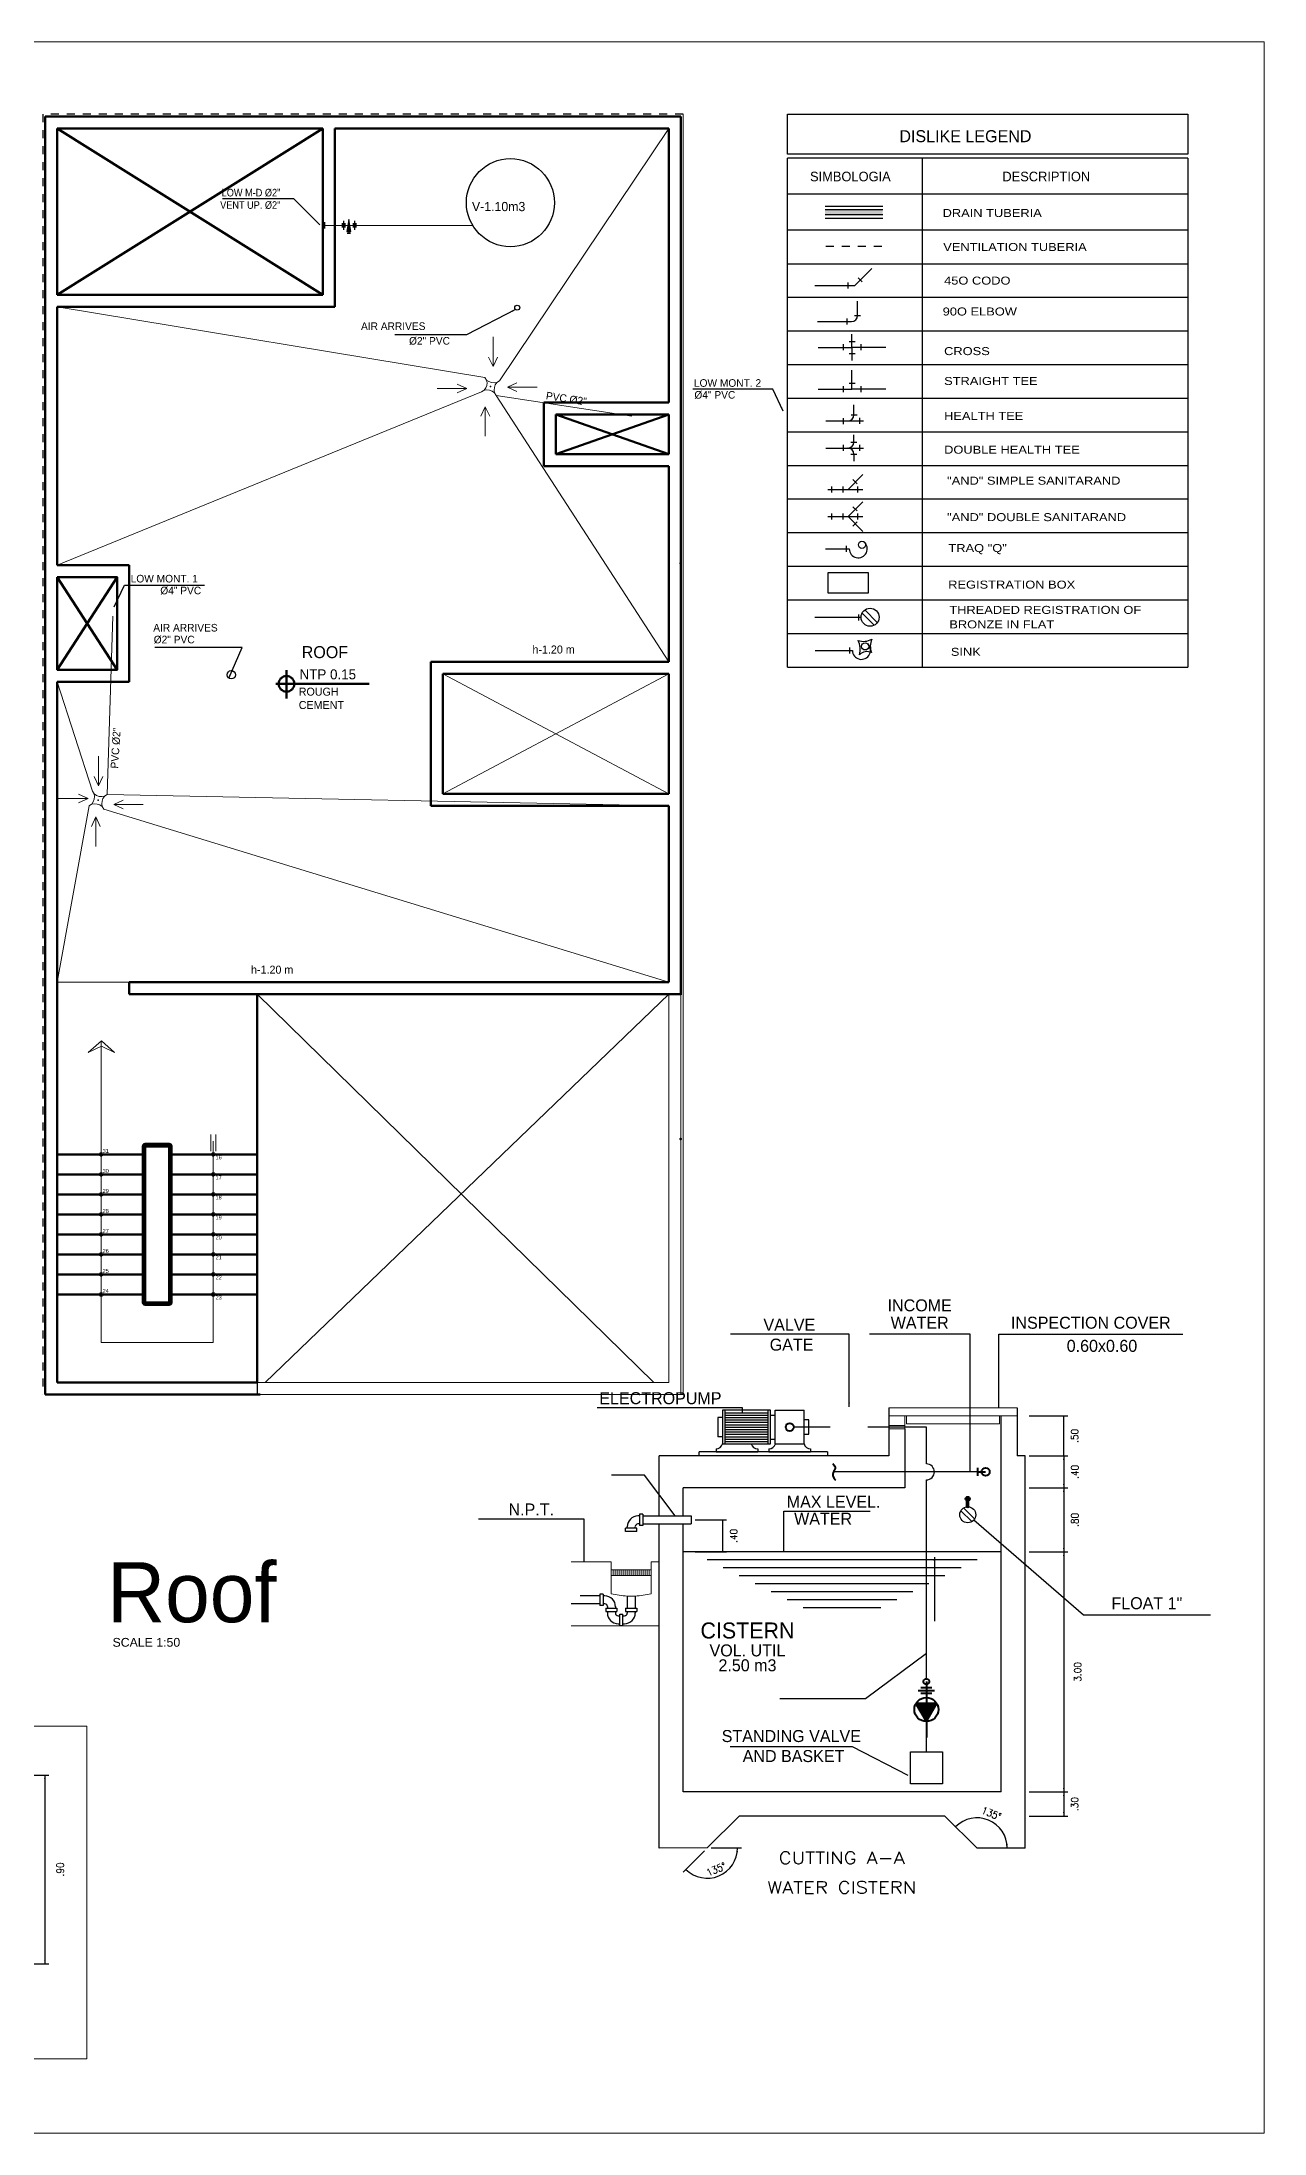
# Model space of a CAD drawing. Header units: millimetres. Extents: x -1414 to 2664, y 674 to 1517.
# Drawn here: x 1403.67 to 1418.94, y 673.98 to 700.12 of the extents above; entities that cross this region are included whole.
import ezdxf
from ezdxf.enums import TextEntityAlignment as Align

# ---------------------------------------------------------------- set-up
doc = ezdxf.new("R2010")
doc.units = ezdxf.units.MM
doc.header["$LTSCALE"] = 0.01
doc.linetypes.add('DASHDOTX2', pattern=[50.8, 25.4, -12.7, 0, -12.7])
doc.linetypes.add('DASHED2', pattern=[9.525, 6.35, -3.175])
doc.layers.get('0').update_dxf_attribs({"linetype": 'CONTINUOUS'})
for name, color, linetype, lineweight in [('.01', 1, 'CONTINUOUS', 9), ('.1', 2, 'CONTINUOUS', 13), ('Acces.Desag.', 4, 'CONTINUOUS', 9), ('Cotas', 1, 'CONTINUOUS', 9), ('detalle - 1', 254, 'CONTINUOUS', 20), ('IS DESAGUE 2', 3, 'CONTINUOUS', 13), ('Layer1', 8, 'CONTINUOUS', 13), ('MEMBRETE', 42, 'CONTINUOUS', 20), ('MOBILIARIO', 250, 'CONTINUOUS', 9), ('MURO', 5, 'CONTINUOUS', 50), ('pared baja', 8, 'CONTINUOUS', 0), ('sanitarias agua', 1, 'CONTINUOUS', 30), ('sanitarias simbolo 1', 2, 'CONTINUOUS', 40), ('TEXTO', 7, 'CONTINUOUS', 25)]:
    doc.layers.add(name, color=color, linetype=linetype, lineweight=lineweight)
for name, color, linetype in [('.20', 2, 'CONTINUOUS'), ('02', 2, 'CONTINUOUS'), ('03', 3, 'CONTINUOUS'), ('a Text Pequeñ', 3, 'CONTINUOUS'), ('Achurado', 252, 'CONTINUOUS'), ('detalle cocina', 40, 'CONTINUOUS'), ('IE-ALU', 3, 'CONTINUOUS'), ('LINEA-1', 1, 'CONTINUOUS'), ('sanitarias simbolo 3', 140, 'CONTINUOUS'), ('TRAZO02', 2, 'CONTINUOUS'), ('TRAZO04', 4, 'CONTINUOUS')]:
    doc.layers.add(name, color=color, linetype=linetype)
doc.styles.add('A-4', font='A-4')
doc.styles.add('ARIAL-1', font='ARIAL-1')
doc.styles.add('Espec y Ley', font='Espec y Ley')
doc.styles.add('F-1', font='F-1')
doc.styles.add('J-1', font='J-1')
doc.styles.add('ROMANS', font='ROMANS')
doc.styles.add('ST2', font='ST2')
doc.styles.get("Standard").update_dxf_attribs({"font": 'STANDARD'})
doc.styles.add('TEXTO', font='TEXTO')
doc.dimstyles.get("Standard").update_dxf_attribs({"dimscale": 0.05, "dimtxt": 1.8, "dimasz": 1, "dimexe": 1, "dimexo": 1, "dimgap": 0.9, "dimtad": 0, "dimtoh": 1, "dimzin": 4, "dimdsep": 46, "dimcen": 0.09, "dimclrd": 2, "dimclre": 1, "dimclrt": 3, "dimadec": 0, "dimazin": 0, "dimtfac": 1, "dimtdec": 4, "dimtofl": 0, "dimtmove": 0, "dimatfit": 3, "dimfxl": 0.05, "dimtolj": 1, "dimtzin": 0, "dimarcsym": 0})

# ---------------------------------------------------------------- blocks, each defined once
blk = doc.blocks.new('*D104')
at = {"layer": 'detalle cocina', "color": 1, "linetype": 'ByBlock', "lineweight": -2}
for p, q in [((1411.833, 681.648), (1412.223, 681.648)), ((1411.833, 681.248), (1412.223, 681.248))]:
    blk.add_line(p, q, dxfattribs=at)
at = {"layer": 'detalle cocina', "color": 2, "linetype": 'ByBlock', "lineweight": -2}
blk.add_line((1412.173, 681.648), (1412.173, 681.248), dxfattribs=at)
for points in [[(1412.173, 681.648), (1412.182, 681.598), (1412.165, 681.598)], [(1412.173, 681.248), (1412.165, 681.298), (1412.182, 681.298)]]:
    blk.add_solid(points, dxfattribs=at)
at = {"layer": 'detalle cocina', "color": 3, "linetype": 'CONTINUOUS', "lineweight": -2, "insert": (1412.312, 681.448), "char_height": 0.09, "width": 0.15, "attachment_point": 5, "rotation": 90}
blk.add_mtext('.40', dxfattribs=at)
blk = doc.blocks.new('*D107')
at = {"layer": 'detalle cocina', "color": 1, "linetype": 'ByBlock', "lineweight": -2}
for p, q in [((1416.003, 682.048), (1416.486, 682.048)), ((1416.003, 681.248), (1416.486, 681.248))]:
    blk.add_line(p, q, dxfattribs=at)
at = {"layer": 'detalle cocina', "color": 2, "linetype": 'ByBlock', "lineweight": -2}
blk.add_line((1416.436, 682.048), (1416.436, 681.248), dxfattribs=at)
for points in [[(1416.436, 682.048), (1416.444, 681.998), (1416.427, 681.998)], [(1416.436, 681.248), (1416.427, 681.298), (1416.444, 681.298)]]:
    blk.add_solid(points, dxfattribs=at)
at = {"layer": 'detalle cocina', "color": 3, "linetype": 'CONTINUOUS', "lineweight": -2, "insert": (1416.575, 681.648), "char_height": 0.09, "width": 0.14, "attachment_point": 5, "rotation": 90}
blk.add_mtext('.80', dxfattribs=at)
blk = doc.blocks.new('*D108')
at = {"layer": 'detalle cocina', "color": 1, "linetype": 'ByBlock', "lineweight": -2}
for p, q in [((1416.003, 682.448), (1416.486, 682.448)), ((1416.003, 682.048), (1416.486, 682.048))]:
    blk.add_line(p, q, dxfattribs=at)
at = {"layer": 'detalle cocina', "color": 2, "linetype": 'ByBlock', "lineweight": -2}
blk.add_line((1416.436, 682.448), (1416.436, 682.048), dxfattribs=at)
for points in [[(1416.436, 682.448), (1416.444, 682.398), (1416.427, 682.398)], [(1416.436, 682.048), (1416.427, 682.098), (1416.444, 682.098)]]:
    blk.add_solid(points, dxfattribs=at)
at = {"layer": 'detalle cocina', "color": 3, "linetype": 'CONTINUOUS', "lineweight": -2, "insert": (1416.575, 682.248), "char_height": 0.09, "width": 0.15, "attachment_point": 5, "rotation": 90}
blk.add_mtext('.40', dxfattribs=at)
blk = doc.blocks.new('*D109')
at = {"layer": 'detalle cocina', "color": 1, "linetype": 'ByBlock', "lineweight": -2}
for p, q in [((1416.003, 678.248), (1416.486, 678.248)), ((1416.003, 677.947), (1416.486, 677.947))]:
    blk.add_line(p, q, dxfattribs=at)
at = {"layer": 'detalle cocina', "color": 2, "linetype": 'ByBlock', "lineweight": -2}
blk.add_line((1416.436, 678.248), (1416.436, 677.947), dxfattribs=at)
for points in [[(1416.436, 678.248), (1416.444, 678.198), (1416.427, 678.198)], [(1416.436, 677.947), (1416.427, 677.997), (1416.444, 677.997)]]:
    blk.add_solid(points, dxfattribs=at)
at = {"layer": 'detalle cocina', "color": 3, "linetype": 'CONTINUOUS', "lineweight": -2, "insert": (1416.573, 678.097), "char_height": 0.09, "width": 0.14, "attachment_point": 5, "rotation": 90}
blk.add_mtext('.30', dxfattribs=at)
blk = doc.blocks.new('*D110')
at = {"layer": 'detalle cocina', "color": 1, "linetype": 'ByBlock', "lineweight": -2}
for p, q in [((1416.003, 681.248), (1416.486, 681.248)), ((1416.003, 678.248), (1416.486, 678.248))]:
    blk.add_line(p, q, dxfattribs=at)
at = {"layer": 'detalle cocina', "color": 2, "linetype": 'ByBlock', "lineweight": -2}
blk.add_line((1416.436, 681.248), (1416.436, 678.248), dxfattribs=at)
for points in [[(1416.436, 681.248), (1416.444, 681.198), (1416.427, 681.198)], [(1416.436, 678.248), (1416.427, 678.298), (1416.444, 678.298)]]:
    blk.add_solid(points, dxfattribs=at)
at = {"layer": 'detalle cocina', "color": 3, "linetype": 'CONTINUOUS', "lineweight": -2, "insert": (1416.611, 679.748), "char_height": 0.09, "width": 0.21, "attachment_point": 5, "rotation": 90}
blk.add_mtext('3.00', dxfattribs=at)
blk = doc.blocks.new('*D112')
at = {"layer": 'detalle cocina', "color": 1, "linetype": 'ByBlock', "lineweight": -2}
for p, q in [((1416.003, 682.948), (1416.486, 682.948)), ((1416.003, 682.448), (1416.486, 682.448))]:
    blk.add_line(p, q, dxfattribs=at)
at = {"layer": 'detalle cocina', "color": 2, "linetype": 'ByBlock', "lineweight": -2}
blk.add_line((1416.436, 682.448), (1416.436, 682.948), dxfattribs=at)
for points in [[(1416.436, 682.948), (1416.444, 682.898), (1416.427, 682.898)], [(1416.436, 682.448), (1416.427, 682.498), (1416.444, 682.498)]]:
    blk.add_solid(points, dxfattribs=at)
at = {"layer": 'detalle cocina', "color": 3, "linetype": 'CONTINUOUS', "lineweight": -2, "insert": (1416.573, 682.698), "char_height": 0.09, "width": 0.14, "attachment_point": 5, "rotation": 90}
blk.add_mtext('.50', dxfattribs=at)
blk = doc.blocks.new('*D113')
at = {"layer": 'Achurado', "color": 2, "linetype": 'ByBlock', "lineweight": -2}
blk.add_arc((1415.353, 677.547), 0.378, 0, 135, dxfattribs=at)
for points in [[(1415.086, 677.814), (1415.118, 677.854), (1415.129, 677.841)], [(1415.731, 677.547), (1415.72, 677.596), (1415.736, 677.597)]]:
    blk.add_solid(points, dxfattribs=at)
at = {"layer": 'Achurado', "color": 3, "linetype": 'CONTINUOUS', "lineweight": -2, "insert": (1415.515, 677.938), "char_height": 0.09, "width": 0.22, "attachment_point": 8, "rotation": 337.5}
blk.add_mtext('135%%D', dxfattribs=at)
blk = doc.blocks.new('*D114')
at = {"layer": 'Achurado', "color": 1, "linetype": 'ByBlock', "lineweight": -2}
for p, q in [((1411.948, 677.512), (1411.681, 677.245)), ((1412.033, 677.548), (1412.411, 677.548))]:
    blk.add_line(p, q, dxfattribs=at)
at = {"layer": 'Achurado', "color": 2, "linetype": 'ByBlock', "lineweight": -2}
blk.add_arc((1411.983, 677.548), 0.378, 225, 0, dxfattribs=at)
for points in [[(1412.361, 677.548), (1412.366, 677.497), (1412.35, 677.498)], [(1411.716, 677.28), (1411.759, 677.254), (1411.748, 677.241)]]:
    blk.add_solid(points, dxfattribs=at)
at = {"layer": 'Achurado', "color": 3, "linetype": 'CONTINUOUS', "lineweight": -2, "insert": (1412.111, 677.24), "char_height": 0.09, "width": 0.22, "attachment_point": 8, "rotation": 22.5}
blk.add_mtext('135%%D', dxfattribs=at)
blk = doc.blocks.new('*D131')
at = {"layer": 'Cotas', "color": 1, "linetype": 'ByBlock', "lineweight": -2}
for p, q in [((1402.643, 678.46), (1403.755, 678.46)), ((1403.261, 676.1), (1403.755, 676.1))]:
    blk.add_line(p, q, dxfattribs=at)
at = {"layer": 'Cotas', "color": 2, "linetype": 'ByBlock', "lineweight": -2}
blk.add_line((1403.705, 678.46), (1403.705, 676.1), dxfattribs=at)
for points in [[(1403.705, 678.46), (1403.713, 678.41), (1403.697, 678.41)], [(1403.705, 676.1), (1403.697, 676.15), (1403.713, 676.15)]]:
    blk.add_solid(points, dxfattribs=at)
at = {"layer": 'Cotas', "color": 3, "linetype": 'CONTINUOUS', "lineweight": -2, "insert": (1403.899, 677.28), "char_height": 0.09, "width": 0.14, "attachment_point": 5, "rotation": 90}
blk.add_mtext('.90', dxfattribs=at)

msp = doc.modelspace()

# ---------------------------------------------------------------- hatches: boundary and pattern name
msp.add_hatch(color=2).paths.add_polyline_path([(1407.48, 697.749), (1407.53, 697.749), (1407.505, 697.899)], flags=0)
at = {"layer": 'Cotas'}
msp.add_hatch(color=256, dxfattribs=at).paths.add_polyline_path([(1414.175, 698.022), (1413.454, 698.022), (1413.454, 697.962), (1414.175, 697.962)], flags=0)
at = {"layer": 'sanitarias simbolo 1'}
msp.add_hatch(color=256, dxfattribs=at).paths.add_polyline_path([(1414.849, 679.353), (1414.59, 679.353), (1414.72, 679.128)], flags=0)
at = {"layer": 'sanitarias simbolo 3', "linetype": 'CONTINUOUS'}
h = msp.add_hatch(color=256, dxfattribs=at)
edge = h.paths.add_edge_path(flags=0)
edge.add_arc((1415.237, 681.912), 0.03, 179.9999, 0.0001)
edge.add_arc((1415.237, 681.912), 0.03, 359.9999, 180.0001)
h = msp.add_hatch(color=256, dxfattribs=at)
edge = h.paths.add_edge_path(flags=0)
edge.add_arc((1415.237, 681.912), 0.03, 240, 300, ccw=False)
edge.add_line((1415.222, 681.886), (1415.222, 681.812))
edge.add_arc((1415.237, 681.812), 0.015, 359.9998, 180.0002, ccw=False)
edge.add_line((1415.252, 681.812), (1415.252, 681.886))
h = msp.add_hatch(color=256, dxfattribs=at)
edge = h.paths.add_edge_path(flags=0)
edge.add_arc((1415.237, 681.812), 0.015, 180, 184.3012)
edge.add_arc((1415.237, 681.712), 0.1, 81.3976, 98.6024, ccw=False)
edge.add_arc((1415.237, 681.812), 0.015, 355.6988, 180)
h = msp.add_hatch(color=256, dxfattribs=at)
edge = h.paths.add_edge_path(flags=0)
edge.add_arc((1415.237, 681.812), 0.015, 184.3012, 355.6988)
edge.add_arc((1415.237, 681.712), 0.1, 81.3976, 98.6024)

# ---------------------------------------------------------------- linework, layer by layer
at = {"layer": '.01', "color": 8}
for p, q in [((1408.681, 692.223), (1411.501, 690.723)), ((1411.501, 692.223), (1408.681, 690.723))]:
    msp.add_line(p, q, dxfattribs=at)
at = {"layer": '.01'}
msp.add_lwpolyline([(1379.341, 673.984), (1418.941, 673.984), (1418.941, 700.119), (1379.341, 700.119)], close=True, dxfattribs=at)
at = {"layer": '.1', "color": 9, "linetype": 'DASHED2', "lineweight": -2}
for p, q in [((1411.681, 699.216), (1403.681, 699.216)), ((1403.681, 699.216), (1403.681, 683.216))]:
    msp.add_line(p, q, dxfattribs=at)
at = {"color": 3}
for p, q in [((1407.421, 697.853), (1407.421, 697.797)), ((1407.437, 697.883), (1407.437, 697.768)), ((1407.454, 697.853), (1407.454, 697.797)), ((1407.56, 697.853), (1407.56, 697.797)), ((1407.577, 697.883), (1407.577, 697.768)), ((1407.594, 697.853), (1407.594, 697.797))]:
    msp.add_line(p, q, dxfattribs=at)
at = {"color": 2}
for p, q in [((1407.505, 697.9), (1407.48, 697.749)), ((1407.53, 697.749), (1407.505, 697.9)), ((1407.48, 697.749), (1407.53, 697.749)), ((1407.485, 697.729), (1407.525, 697.729)), ((1407.505, 697.749), (1407.505, 697.729))]:
    msp.add_line(p, q, dxfattribs=at)
at = {"color": 2, "linetype": 'CONTINUOUS'}
msp.add_circle((1409.523, 698.109), 0.55, dxfattribs=at)
at = {"layer": '02'}
for p, q in [((1414.253, 683.048), (1414.253, 682.948)), ((1414.253, 682.948), (1414.253, 682.828)), ((1415.653, 678.248), (1415.653, 682.948)), ((1415.853, 683.048), (1415.853, 682.948)), ((1415.853, 682.948), (1415.853, 682.448)), ((1414.253, 682.828), (1414.253, 682.788)), ((1414.253, 682.788), (1414.253, 682.448)), ((1414.453, 682.788), (1414.453, 682.048)), ((1411.383, 681.698), (1411.383, 682.448)), ((1414.253, 682.448), (1411.383, 682.448)), ((1415.953, 682.448), (1415.853, 682.448)), ((1415.953, 677.547), (1415.953, 682.448)), ((1411.683, 681.698), (1411.683, 682.048)), ((1414.453, 682.048), (1411.683, 682.048)), ((1411.383, 677.547), (1411.383, 681.598)), ((1411.683, 678.248), (1411.683, 681.598)), ((1415.653, 678.248), (1411.683, 678.248)), ((1411.983, 677.548), (1412.383, 677.947)), ((1414.953, 677.947), (1412.383, 677.947)), ((1414.953, 677.947), (1415.353, 677.547)), ((1411.983, 677.548), (1411.383, 677.547)), ((1415.953, 677.547), (1415.353, 677.547))]:
    msp.add_line(p, q, dxfattribs=at)
at = {"layer": 'Acces.Desag.'}
msp.add_lwpolyline([(1407.182, 697.825), (1409.051, 697.825)], dxfattribs=at)
at = {"layer": 'detalle - 1'}
msp.add_lwpolyline([(1395.906, 674.914), (1395.906, 679.072), (1404.233, 679.072), (1404.233, 674.914)], close=True, dxfattribs=at)
at = {"layer": 'IE-ALU'}
for p, q in [((1407.199, 697.867), (1407.199, 697.786)), ((1406.361, 683.366), (1406.361, 683.216))]:
    msp.add_line(p, q, dxfattribs=at)
for centre, radius in [((1409.609, 696.797), 0.0313), ((1406.036, 692.209), 0.052)]:
    msp.add_circle(centre, radius, dxfattribs=at)
at = {"layer": 'IS DESAGUE 2'}
for p, q in [((1409.344, 695.7), (1411.039, 695.44)), ((1404.486, 690.712), (1404.555, 692.941))]:
    msp.add_line(p, q, dxfattribs=at)
at = {"layer": 'Layer1'}
for p, q in [((1411.681, 683.216), (1411.681, 699.216)), ((1409.388, 695.883), (1411.501, 699.036)), ((1409.205, 695.926), (1403.861, 696.807)), ((1409.307, 696.432), (1409.307, 696.063)), ((1409.307, 696.063), (1409.251, 696.18)), ((1409.307, 696.063), (1409.362, 696.18)), ((1409.162, 695.744), (1403.861, 693.578)), ((1408.609, 695.786), (1408.977, 695.786)), ((1408.977, 695.786), (1408.86, 695.841)), ((1408.977, 695.786), (1408.86, 695.731)), ((1409.487, 695.804), (1409.604, 695.859)), ((1409.856, 695.804), (1409.487, 695.804)), ((1409.487, 695.804), (1409.604, 695.749)), ((1409.21, 695.558), (1409.155, 695.44)), ((1409.21, 695.189), (1409.21, 695.558)), ((1409.21, 695.558), (1409.265, 695.44)), ((1409.344, 695.7), (1411.501, 692.373)), ((1404.303, 690.755), (1403.861, 692.123)), ((1404.378, 691.191), (1404.378, 690.822)), ((1404.378, 690.822), (1404.323, 690.94)), ((1404.378, 690.822), (1404.433, 690.94)), ((1404.259, 690.573), (1403.861, 688.366)), ((1403.877, 690.663), (1404.246, 690.663)), ((1404.246, 690.663), (1404.128, 690.718)), ((1404.246, 690.663), (1404.128, 690.608)), ((1404.442, 690.529), (1411.501, 688.366)), ((1404.486, 690.712), (1411.501, 690.573)), ((1404.567, 690.587), (1404.685, 690.642)), ((1404.936, 690.587), (1404.567, 690.587)), ((1404.567, 690.587), (1404.685, 690.532)), ((1404.343, 690.432), (1404.288, 690.314)), ((1404.343, 690.063), (1404.343, 690.432)), ((1404.343, 690.432), (1404.398, 690.314)), ((1404.761, 688.366), (1403.861, 688.366)), ((1406.361, 688.216), (1411.314, 683.366)), ((1411.501, 688.216), (1406.461, 683.366)), ((1411.501, 683.366), (1411.501, 688.216)), ((1411.651, 683.216), (1411.651, 688.211)), ((1404.413, 687.633), (1404.247, 687.489)), ((1404.411, 686.278), (1404.411, 687.632)), ((1404.413, 687.633), (1404.578, 687.489)), ((1404.247, 687.489), (1404.413, 687.566)), ((1404.578, 687.489), (1404.413, 687.566)), ((1404.411, 687.266), (1404.411, 683.866)), ((1405.779, 686.463), (1405.779, 686.257)), ((1405.811, 686.381), (1405.811, 683.866)), ((1405.844, 686.463), (1405.844, 686.257)), ((1405.811, 683.866), (1404.411, 683.866)), ((1406.368, 683.366), (1408.681, 683.366)), ((1406.397, 683.216), (1408.681, 683.216)), ((1408.467, 683.366), (1411.501, 683.366)), ((1408.531, 683.216), (1411.681, 683.216)), ((1408.531, 683.216), (1411.651, 683.216))]:
    msp.add_line(p, q, dxfattribs=at)
at = {"layer": 'Layer1', "color": 2}
for p, q in [((1409.204, 695.77), (1409.162, 695.744)), ((1409.226, 695.892), (1409.205, 695.926)), ((1409.323, 695.734), (1409.344, 695.7)), ((1409.354, 695.862), (1409.388, 695.883)), ((1404.324, 690.721), (1404.303, 690.755)), ((1404.302, 690.599), (1404.259, 690.573)), ((1404.421, 690.563), (1404.442, 690.529)), ((1404.452, 690.691), (1404.486, 690.712))]:
    msp.add_line(p, q, dxfattribs=at)
at = {"layer": 'Layer1'}
for points in [[(1409.276, 695.817, 1), (1409.274, 695.809, 1)], [(1404.373, 690.646, 1), (1404.372, 690.638, 1)]]:
    msp.add_lwpolyline(points, format="xyb", close=True, dxfattribs=at)
at = {"layer": 'Layer1', "color": 2}
for centre, start, end in [((1409.093, 695.857), 318.1487, 14.9198), ((1409.231, 695.631), 48.1487, 104.9198), ((1409.318, 695.995), 228.1487, 284.9198), ((1409.457, 695.769), 138.1487, 194.9198), ((1404.19, 690.686), 318.1487, 14.9198), ((1404.329, 690.46), 48.1487, 104.9198), ((1404.416, 690.824), 228.1487, 284.9198), ((1404.555, 690.598), 138.1487, 194.9198)]:
    msp.add_arc(centre, 0.138, start, end, dxfattribs=at)
at = {"layer": 'Layer1'}
for centre in [(1409.275, 695.813), (1404.373, 690.642)]:
    msp.add_ellipse(centre, major_axis=(0.0365, -0.0087), ratio=1, start_param=0, end_param=0, dxfattribs=at)
at = {"layer": 'LINEA-1', "color": 2, "linetype": 'CONTINUOUS'}
for p, q in [((1412.985, 699.216), (1417.985, 699.216)), ((1412.985, 698.716), (1412.985, 699.216)), ((1417.985, 699.216), (1417.985, 698.716)), ((1417.985, 698.716), (1412.985, 698.716)), ((1412.985, 692.306), (1412.985, 698.666)), ((1417.985, 698.666), (1412.985, 698.666)), ((1414.67, 692.306), (1414.67, 698.666)), ((1417.985, 698.666), (1417.985, 692.306)), ((1412.985, 692.306), (1417.985, 692.306))]:
    msp.add_line(p, q, dxfattribs=at)
at = {"layer": 'LINEA-1', "linetype": 'CONTINUOUS'}
for p, q in [((1417.985, 698.216), (1412.985, 698.216)), ((1417.985, 697.766), (1412.985, 697.766)), ((1412.985, 697.346), (1417.985, 697.346)), ((1412.985, 696.926), (1417.985, 696.926)), ((1412.985, 696.506), (1417.985, 696.506)), ((1412.985, 696.086), (1417.985, 696.086)), ((1412.985, 695.666), (1417.985, 695.666)), ((1412.985, 695.246), (1417.985, 695.246)), ((1412.985, 694.826), (1417.985, 694.826)), ((1412.985, 694.406), (1417.985, 694.406)), ((1412.985, 693.986), (1417.985, 693.986)), ((1412.985, 693.566), (1417.985, 693.566)), ((1412.985, 693.146), (1417.985, 693.146)), ((1412.985, 692.726), (1417.985, 692.726))]:
    msp.add_line(p, q, dxfattribs=at)
for centre, radius, start, end in [((1413.933, 692.855), 0.228, 252.8507, 298.0187), ((1413.643, 692.522), 0.251, 345.8027, 27.1241), ((1414.227, 692.564), 0.207, 154.5218, 201.9892), ((1413.978, 692.369), 0.13, 64.0987, 135.502)]:
    msp.add_arc(centre, radius, start, end, dxfattribs=at)
at = {"layer": 'MURO', "color": 8}
for p, q in [((1411.651, 699.186), (1403.711, 699.186)), ((1403.711, 699.186), (1403.711, 683.216)), ((1406.931, 699.186), (1407.081, 699.186)), ((1411.651, 688.211), (1411.651, 699.186)), ((1407.181, 699.036), (1403.861, 699.036)), ((1403.861, 699.036), (1403.861, 696.957)), ((1407.181, 699.036), (1403.861, 696.957)), ((1403.861, 699.036), (1407.181, 696.957)), ((1407.181, 699.036), (1407.181, 696.957)), ((1411.501, 699.036), (1407.331, 699.036)), ((1407.331, 699.036), (1407.331, 696.807)), ((1411.501, 695.612), (1411.501, 699.036)), ((1403.861, 696.957), (1407.181, 696.957)), ((1403.861, 696.807), (1403.861, 693.578)), ((1403.861, 696.807), (1407.331, 696.807)), ((1409.941, 695.612), (1411.501, 695.612)), ((1409.941, 695.612), (1409.941, 694.818)), ((1410.091, 695.462), (1411.501, 695.462)), ((1410.091, 695.462), (1411.501, 694.968)), ((1411.501, 695.462), (1410.091, 694.968)), ((1410.091, 695.215), (1410.091, 695.462)), ((1410.091, 695.462), (1410.091, 694.968)), ((1411.501, 694.968), (1411.501, 695.462)), ((1410.091, 694.968), (1411.501, 694.968)), ((1409.941, 694.818), (1411.501, 694.818)), ((1411.501, 692.373), (1411.501, 694.818)), ((1403.861, 693.578), (1404.761, 693.578)), ((1403.861, 693.428), (1403.861, 692.873)), ((1403.861, 693.428), (1403.861, 692.373)), ((1404.611, 693.428), (1403.861, 692.273)), ((1403.861, 693.428), (1404.611, 692.273)), ((1404.761, 693.578), (1404.761, 692.123)), ((1403.861, 692.723), (1403.861, 692.273)), ((1408.531, 692.373), (1408.531, 690.573)), ((1408.531, 692.373), (1411.501, 692.373)), ((1403.861, 692.123), (1403.861, 688.216)), ((1404.761, 692.123), (1403.861, 692.123)), ((1407.758, 692.096), (1406.591, 692.096)), ((1406.726, 692.268), (1406.726, 691.913)), ((1408.681, 692.223), (1408.681, 690.723)), ((1408.681, 692.223), (1411.501, 692.223)), ((1411.501, 690.723), (1411.501, 692.223)), ((1408.531, 690.573), (1411.501, 690.573)), ((1408.681, 690.723), (1411.501, 690.723)), ((1411.501, 688.366), (1411.501, 690.573)), ((1411.501, 689.514), (1411.501, 689.614)), ((1403.861, 688.216), (1403.861, 683.366)), ((1411.501, 688.366), (1404.761, 688.366)), ((1404.761, 688.366), (1404.761, 688.216)), ((1411.501, 688.216), (1404.761, 688.216)), ((1406.361, 683.366), (1406.361, 688.216)), ((1411.501, 688.216), (1411.651, 688.216)), ((1404.931, 686.316), (1404.931, 684.466)), ((1404.941, 686.316), (1404.941, 684.466)), ((1404.961, 686.346), (1405.261, 686.346)), ((1404.961, 686.336), (1405.261, 686.336)), ((1405.281, 686.316), (1405.281, 684.466)), ((1405.291, 686.316), (1405.291, 684.466)), ((1403.861, 686.216), (1404.961, 686.216)), ((1404.931, 684.366), (1404.931, 686.216)), ((1404.941, 684.366), (1404.941, 686.216)), ((1406.361, 686.216), (1405.261, 686.216)), ((1405.281, 684.366), (1405.281, 686.216)), ((1405.291, 684.366), (1405.291, 686.216)), ((1403.861, 685.966), (1404.961, 685.966)), ((1406.361, 685.966), (1405.261, 685.966)), ((1403.861, 685.716), (1404.961, 685.716)), ((1406.361, 685.716), (1405.261, 685.716)), ((1403.861, 685.466), (1404.961, 685.466)), ((1406.361, 685.466), (1405.261, 685.466)), ((1403.861, 685.216), (1404.961, 685.216)), ((1406.361, 685.216), (1405.261, 685.216)), ((1403.861, 684.966), (1404.961, 684.966)), ((1406.361, 684.966), (1405.261, 684.966)), ((1403.861, 684.716), (1404.961, 684.716)), ((1406.361, 684.716), (1405.261, 684.716)), ((1403.861, 684.466), (1404.961, 684.466)), ((1404.961, 684.346), (1405.261, 684.346)), ((1404.961, 684.336), (1405.261, 684.336)), ((1406.361, 684.466), (1405.261, 684.466)), ((1406.361, 684.466), (1406.361, 684.366)), ((1403.711, 683.216), (1406.397, 683.216)), ((1403.861, 683.366), (1406.368, 683.366))]:
    msp.add_line(p, q, dxfattribs=at)
for points in [[(1403.861, 693.428), (1404.611, 693.428), (1404.611, 692.273), (1403.861, 692.273)], [(1404.961, 684.366), (1404.961, 686.316), (1405.261, 686.316), (1405.261, 684.366)], [(1404.961, 684.366), (1404.961, 686.316), (1405.261, 686.316), (1405.261, 684.366)]]:
    msp.add_lwpolyline(points, close=True, dxfattribs=at)
for centre, radius in [((1406.726, 692.096), 0.0976), ((1404.411, 686.216), 0.0166), ((1405.811, 686.216), 0.0166), ((1405.811, 686.216), 0.0166), ((1404.411, 685.966), 0.0166), ((1405.811, 685.966), 0.0166), ((1404.411, 685.716), 0.0166), ((1405.811, 685.716), 0.0166), ((1404.411, 685.466), 0.0166), ((1405.811, 685.466), 0.0166), ((1404.411, 685.216), 0.0166), ((1405.811, 685.216), 0.0166), ((1404.411, 684.966), 0.0166), ((1405.811, 684.966), 0.0166), ((1404.411, 684.716), 0.0166), ((1404.411, 684.466), 0.0166), ((1405.811, 684.716), 0.0166), ((1405.811, 684.466), 0.0166)]:
    msp.add_circle(centre, radius, dxfattribs=at)
for centre, radius, start, end in [((1404.961, 686.316), 0.03, 90, 180), ((1404.961, 686.316), 0.02, 90, 180), ((1405.261, 686.316), 0.03, 0, 90), ((1405.261, 686.316), 0.02, 0, 90), ((1404.961, 684.366), 0.03, 180, 270), ((1404.961, 684.366), 0.02, 180, 270), ((1405.261, 684.366), 0.02, 270, 0), ((1405.261, 684.366), 0.03, 270, 0)]:
    msp.add_arc(centre, radius, start, end, dxfattribs=at)
for p in [(1411.651, 693.603), (1411.651, 686.41)]:
    msp.add_point(p, dxfattribs=at)
at = {"layer": 'pared baja'}
for p, q in [((1415.853, 683.048), (1414.253, 683.048)), ((1415.853, 682.948), (1414.253, 682.948)), ((1414.453, 682.948), (1414.453, 682.828)), ((1414.473, 682.948), (1414.473, 682.848)), ((1415.633, 682.948), (1415.633, 682.848)), ((1415.653, 682.948), (1415.653, 682.048)), ((1414.453, 682.828), (1414.253, 682.828)), ((1414.453, 682.788), (1414.253, 682.788)), ((1414.453, 682.828), (1414.453, 682.788)), ((1414.473, 682.848), (1415.633, 682.848)), ((1410.783, 681.124), (1410.281, 681.124)), ((1410.783, 680.724), (1410.783, 681.124)), ((1411.383, 681.124), (1411.283, 681.124)), ((1411.283, 681.124), (1411.283, 680.724)), ((1410.983, 680.696), (1411.083, 680.696)), ((1410.281, 680.324), (1411.383, 680.324))]:
    msp.add_line(p, q, dxfattribs=at)
at = {"layer": 'pared baja', "color": 152}
for p, q in [((1410.783, 681.024), (1411.283, 681.024)), ((1410.783, 680.954), (1411.283, 680.954)), ((1410.808, 681.024), (1410.808, 680.954)), ((1410.833, 681.024), (1410.833, 680.954)), ((1410.858, 681.024), (1410.858, 680.954)), ((1410.883, 681.024), (1410.883, 680.954)), ((1410.908, 681.024), (1410.908, 680.954)), ((1410.933, 681.024), (1410.933, 680.954)), ((1410.958, 681.024), (1410.958, 680.954)), ((1410.983, 681.024), (1410.983, 680.954)), ((1411.008, 681.024), (1411.008, 680.954)), ((1411.033, 681.024), (1411.033, 680.954)), ((1411.058, 681.024), (1411.058, 680.954)), ((1411.083, 681.024), (1411.083, 680.954)), ((1411.108, 681.024), (1411.108, 680.954)), ((1411.133, 681.024), (1411.133, 680.954)), ((1411.158, 681.024), (1411.158, 680.954)), ((1411.183, 681.024), (1411.183, 680.954)), ((1411.208, 681.024), (1411.208, 680.954)), ((1411.233, 681.024), (1411.233, 680.954)), ((1411.258, 681.024), (1411.258, 680.954))]:
    msp.add_line(p, q, dxfattribs=at)
at = {"layer": 'pared baja'}
for centre, start, end in [((1411.056, 681.956), 257.5157, 266.6943), ((1411.01, 681.956), 273.3057, 282.4843)]:
    msp.add_arc(centre, 1.262, start, end, dxfattribs=at)
at = {"layer": 'sanitarias agua', "lineweight": -3}
for p, q in [((1413.52, 682.808), (1413.063, 682.808)), ((1414.72, 682.808), (1413.987, 682.808)), ((1414.72, 682.348), (1414.72, 682.808)), ((1415.411, 682.248), (1413.561, 682.248)), ((1414.72, 679.663), (1414.72, 682.148)), ((1414.72, 678.748), (1414.72, 678.928))]:
    msp.add_line(p, q, dxfattribs=at)
msp.add_arc((1414.72, 682.248), 0.1, 270, 90, dxfattribs=at)
at = {"layer": 'sanitarias simbolo 1'}
for p, q in [((1415.361, 682.298), (1415.361, 682.198)), ((1415.361, 682.248), (1415.461, 682.248)), ((1414.72, 679.628), (1414.72, 678.928)), ((1414.72, 679.128), (1414.59, 679.353)), ((1414.849, 679.353), (1414.59, 679.353)), ((1414.72, 679.128), (1414.849, 679.353))]:
    msp.add_line(p, q, dxfattribs=at)
at = {"layer": 'sanitarias simbolo 1', "linetype": 'CONTINUOUS'}
for p, q in [((1414.619, 679.518), (1414.82, 679.518)), ((1414.652, 679.553), (1414.787, 679.553)), ((1414.652, 679.483), (1414.787, 679.483))]:
    msp.add_line(p, q, dxfattribs=at)
at = {"layer": 'sanitarias simbolo 1'}
for centre, radius in [((1413.013, 682.808), 0.05), ((1415.461, 682.248), 0.05), ((1414.72, 679.278), 0.15)]:
    msp.add_circle(centre, radius, dxfattribs=at)
at = {"layer": 'sanitarias simbolo 1', "linetype": 'DASHDOTX2'}
msp.add_circle((1414.72, 679.628), 0.0355, dxfattribs=at)
at = {"layer": 'sanitarias simbolo 1'}
msp.add_open_spline([(1413.553, 682.352), (1413.568, 682.332), (1413.6, 682.289), (1413.527, 682.218), (1413.565, 682.169), (1413.584, 682.144)], degree=3, knots=[0, 0, 0, 0, 0.0651518, 0.1443805, 0.228182, 0.228182, 0.228182, 0.228182], dxfattribs=at)
at = {"layer": 'sanitarias simbolo 3', "linetype": 'CONTINUOUS'}
for p, q in [((1412.173, 682.928), (1412.113, 682.928)), ((1412.113, 682.928), (1412.113, 682.688)), ((1412.773, 683.018), (1412.173, 683.018)), ((1412.173, 683.018), (1412.173, 682.598)), ((1412.203, 683.018), (1412.203, 682.598)), ((1412.203, 682.988), (1412.743, 682.988)), ((1412.203, 682.958), (1412.743, 682.958)), ((1412.203, 682.928), (1412.743, 682.928)), ((1412.203, 682.928), (1412.743, 682.928)), ((1412.743, 682.598), (1412.743, 683.018)), ((1412.773, 682.598), (1412.773, 683.018)), ((1412.773, 682.958), (1412.833, 682.958)), ((1412.833, 683.018), (1413.193, 683.018)), ((1412.833, 682.598), (1412.833, 683.018)), ((1413.193, 682.598), (1413.193, 683.018)), ((1412.173, 682.688), (1412.113, 682.688)), ((1412.203, 682.898), (1412.743, 682.898)), ((1412.203, 682.868), (1412.743, 682.868)), ((1412.203, 682.838), (1412.743, 682.838)), ((1412.203, 682.808), (1412.743, 682.808)), ((1412.203, 682.778), (1412.743, 682.778)), ((1412.203, 682.748), (1412.743, 682.748)), ((1412.203, 682.718), (1412.743, 682.718)), ((1412.203, 682.688), (1412.743, 682.688)), ((1412.203, 682.658), (1412.743, 682.658)), ((1412.773, 682.658), (1412.833, 682.658)), ((1413.253, 682.898), (1413.193, 682.898)), ((1413.193, 682.718), (1413.253, 682.718)), ((1413.253, 682.718), (1413.253, 682.898)), ((1411.883, 682.448), (1411.883, 682.498)), ((1413.483, 682.498), (1411.883, 682.498)), ((1413.483, 682.448), (1411.883, 682.448)), ((1412.092, 682.536), (1412.092, 682.498)), ((1412.092, 682.498), (1412.614, 682.498)), ((1412.173, 682.598), (1412.773, 682.598)), ((1412.203, 682.628), (1412.743, 682.628)), ((1412.614, 682.536), (1412.614, 682.498)), ((1412.752, 682.536), (1412.752, 682.498)), ((1412.752, 682.498), (1413.274, 682.498)), ((1412.833, 682.598), (1413.193, 682.598)), ((1413.274, 682.536), (1413.274, 682.498)), ((1413.483, 682.498), (1413.483, 682.448)), ((1415.222, 681.812), (1415.222, 681.886)), ((1415.252, 681.812), (1415.252, 681.886)), ((1415.288, 681.626), (1415.151, 681.763)), ((1415.323, 681.662), (1415.186, 681.798))]:
    msp.add_line(p, q, dxfattribs=at)
at = {"layer": 'sanitarias simbolo 3', "color": 3}
for p, q in [((1411.137, 681.698), (1411.117, 681.698)), ((1411.137, 681.718), (1411.137, 681.578)), ((1411.177, 681.718), (1411.137, 681.718)), ((1411.177, 681.718), (1411.177, 681.578)), ((1411.177, 681.698), (1411.783, 681.698)), ((1411.783, 681.698), (1411.783, 681.598)), ((1411.103, 681.543), (1410.963, 681.543)), ((1410.963, 681.503), (1410.963, 681.543)), ((1411.103, 681.503), (1410.963, 681.503)), ((1410.983, 681.543), (1410.983, 681.563)), ((1411.083, 681.543), (1411.083, 681.563)), ((1411.103, 681.503), (1411.103, 681.543)), ((1411.137, 681.598), (1411.117, 681.598)), ((1411.177, 681.578), (1411.137, 681.578)), ((1411.177, 681.598), (1411.783, 681.598)), ((1410.642, 680.598), (1410.281, 680.598)), ((1410.642, 680.698), (1410.395, 680.698)), ((1410.642, 680.718), (1410.642, 680.578)), ((1410.682, 680.718), (1410.642, 680.718)), ((1410.682, 680.578), (1410.642, 680.578)), ((1410.682, 680.718), (1410.682, 680.578)), ((1410.702, 680.698), (1410.682, 680.698)), ((1410.702, 680.598), (1410.682, 680.598)), ((1410.735, 680.564), (1410.735, 680.544)), ((1410.835, 680.564), (1410.835, 680.544)), ((1410.983, 680.698), (1410.983, 680.544)), ((1411.083, 680.698), (1411.083, 680.544)), ((1410.715, 680.544), (1410.715, 680.504)), ((1410.715, 680.544), (1410.855, 680.544)), ((1410.715, 680.504), (1410.855, 680.504)), ((1410.735, 680.504), (1410.735, 680.484)), ((1410.835, 680.504), (1410.835, 680.484)), ((1410.855, 680.544), (1410.855, 680.504)), ((1410.869, 680.45), (1410.889, 680.45)), ((1410.869, 680.35), (1410.889, 680.35)), ((1410.889, 680.33), (1410.889, 680.47)), ((1410.889, 680.47), (1410.929, 680.47)), ((1410.889, 680.33), (1410.929, 680.33)), ((1410.929, 680.33), (1410.929, 680.47)), ((1410.929, 680.45), (1410.949, 680.45)), ((1410.929, 680.35), (1410.949, 680.35)), ((1410.963, 680.544), (1411.103, 680.544)), ((1410.963, 680.544), (1410.963, 680.504)), ((1410.963, 680.504), (1411.103, 680.504)), ((1410.983, 680.504), (1410.983, 680.484)), ((1411.083, 680.504), (1411.083, 680.484)), ((1411.103, 680.544), (1411.103, 680.504))]:
    msp.add_line(p, q, dxfattribs=at)
at = {"layer": 'sanitarias simbolo 3'}
for p, q in [((1415.653, 681.248), (1411.683, 681.248)), ((1415.353, 681.148), (1411.983, 681.148)), ((1415.153, 681.048), (1412.183, 681.048)), ((1414.953, 680.948), (1412.383, 680.948)), ((1414.753, 680.848), (1412.583, 680.848)), ((1414.553, 680.748), (1412.783, 680.748)), ((1414.353, 680.648), (1412.983, 680.648)), ((1414.153, 680.548), (1413.183, 680.548)), ((1414.52, 678.348), (1414.52, 678.748)), ((1414.52, 678.748), (1414.92, 678.748)), ((1414.92, 678.748), (1414.92, 678.348)), ((1414.92, 678.348), (1414.52, 678.348))]:
    msp.add_line(p, q, dxfattribs=at)
at = {"layer": 'sanitarias simbolo 3', "linetype": 'CONTINUOUS'}
for centre, radius in [((1415.237, 681.912), 0.03), ((1415.237, 681.712), 0.1), ((1415.237, 681.812), 0.015)]:
    msp.add_circle(centre, radius, dxfattribs=at)
for centre, start, end in [((1412.096, 682.615), 267.3898, 347.3627), ((1412.61, 682.615), 192.6373, 272.6102), ((1412.756, 682.615), 267.3898, 347.3627), ((1413.27, 682.615), 192.6373, 272.6102)]:
    msp.add_arc(centre, 0.0792, start, end, dxfattribs=at)
at = {"layer": 'sanitarias simbolo 3', "color": 3}
for centre, radius, start, end in [((1411.117, 681.564), 0.134, 90, 180.4453), ((1411.117, 681.564), 0.0338, 90, 180.4453), ((1410.702, 680.564), 0.134, 359.5547, 90), ((1410.702, 680.564), 0.0338, 359.5547, 90), ((1410.869, 680.484), 0.134, 179.5547, 270), ((1410.869, 680.484), 0.0338, 179.5547, 270), ((1410.949, 680.484), 0.134, 270, 0.4453), ((1410.949, 680.484), 0.0338, 270, 0.4453)]:
    msp.add_arc(centre, radius, start, end, dxfattribs=at)
at = {"layer": 'TRAZO02', "linetype": 'CONTINUOUS'}
for p, q in [((1413.454, 698.067), (1414.175, 698.067)), ((1413.454, 698.022), (1414.175, 698.022)), ((1413.454, 697.962), (1414.175, 697.962)), ((1413.454, 697.917), (1414.175, 697.917)), ((1413.737, 697.111), (1413.737, 697.036)), ((1413.867, 697.171), (1413.92, 697.118)), ((1413.726, 696.661), (1413.726, 696.586)), ((1413.822, 696.698), (1413.897, 696.698)), ((1413.682, 696.339), (1413.682, 696.264)), ((1413.754, 696.376), (1413.829, 696.376)), ((1413.9, 696.339), (1413.9, 696.264)), ((1413.754, 696.226), (1413.829, 696.226)), ((1413.682, 695.815), (1413.682, 695.74)), ((1413.754, 695.852), (1413.829, 695.852)), ((1413.9, 695.815), (1413.9, 695.74)), ((1413.779, 695.456), (1413.854, 695.456)), ((1413.682, 695.418), (1413.682, 695.343)), ((1413.884, 695.419), (1413.884, 695.344)), ((1413.682, 695.081), (1413.682, 695.006)), ((1413.778, 695.118), (1413.853, 695.118)), ((1413.778, 694.968), (1413.853, 694.968)), ((1413.884, 695.081), (1413.884, 695.006)), ((1413.533, 694.564), (1413.533, 694.489)), ((1413.677, 694.564), (1413.677, 694.489)), ((1413.802, 694.649), (1413.855, 694.596)), ((1413.861, 694.564), (1413.861, 694.489)), ((1413.533, 694.224), (1413.533, 694.149)), ((1413.677, 694.224), (1413.677, 694.149)), ((1413.802, 694.309), (1413.855, 694.256)), ((1413.861, 694.224), (1413.861, 694.149)), ((1413.802, 694.066), (1413.855, 694.119)), ((1413.723, 693.744), (1413.724, 693.819)), ((1413.871, 692.964), (1413.871, 692.889)), ((1414.069, 692.829), (1413.917, 692.981)), ((1414.107, 692.862), (1413.95, 693.019)), ((1413.764, 692.475), (1413.765, 692.55))]:
    msp.add_line(p, q, dxfattribs=at)
at = {"layer": 'TRAZO02', "color": 3, "linetype": 'DASHED2'}
msp.add_line((1414.163, 697.561), (1413.453, 697.561), dxfattribs=at)
at = {"layer": 'TRAZO02', "linetype": 'CONTINUOUS'}
for centre, radius in [((1413.916, 693.833), 0.0448), ((1414.017, 692.928), 0.113), ((1413.956, 692.564), 0.0448)]:
    msp.add_circle(centre, radius, dxfattribs=at)
for centre in [(1413.869, 693.784), (1413.909, 692.515)]:
    msp.add_arc(centre, 0.113, 180.8024, 50.1528, dxfattribs=at)
at = {"layer": 'TRAZO04', "linetype": 'CONTINUOUS'}
for p, q in [((1414.04, 697.285), (1413.828, 697.074)), ((1413.328, 697.074), (1413.828, 697.074)), ((1413.86, 696.698), (1413.86, 696.88)), ((1413.358, 696.623), (1413.785, 696.623)), ((1413.369, 696.301), (1413.791, 696.301)), ((1413.791, 696.301), (1413.791, 696.465)), ((1413.791, 696.301), (1413.791, 696.138)), ((1414.213, 696.301), (1413.791, 696.301)), ((1413.791, 695.777), (1413.791, 696.015)), ((1413.369, 695.777), (1413.791, 695.777)), ((1414.213, 695.777), (1413.791, 695.777)), ((1413.816, 695.456), (1413.816, 695.581)), ((1413.466, 695.381), (1413.935, 695.381)), ((1413.816, 695.118), (1413.816, 695.207)), ((1413.466, 695.043), (1413.934, 695.043)), ((1413.816, 694.968), (1413.816, 694.879)), ((1413.927, 694.711), (1413.743, 694.526)), ((1413.491, 694.526), (1413.927, 694.526)), ((1413.491, 694.186), (1413.927, 694.186)), ((1413.927, 694.371), (1413.743, 694.186)), ((1413.927, 694.001), (1413.743, 694.186)), ((1413.46, 693.782), (1413.756, 693.782)), ((1413.328, 692.928), (1413.904, 692.928)), ((1413.331, 692.513), (1413.796, 692.513))]:
    msp.add_line(p, q, dxfattribs=at)
msp.add_lwpolyline([(1413.488, 693.484), (1413.488, 693.235), (1413.997, 693.235), (1413.997, 693.484)], close=True, dxfattribs=at)
for centre, start, end in [((1413.785, 696.698), 270, 0), ((1413.741, 695.456), 270, 0), ((1413.741, 695.118), 270, 0), ((1413.741, 694.968), 360, 90)]:
    msp.add_arc(centre, 0.075, start, end, dxfattribs=at)

# ---------------------------------------------------------------- texts
at = {"layer": '.20', "linetype": 'CONTINUOUS'}
for s, height, style, p in [('INCOME', 0.15, 'J-1', (1414.637, 684.254)), ('VALVE ', 0.15, 'J-1', (1413.036, 684.011)), ('WATER', 0.15, 'J-1', (1414.637, 684.037)), ('INSPECTION COVER', 0.15, 'J-1', (1416.775, 684.037)), ('GATE', 0.15, 'J-1', (1413.036, 683.763)), ('     0.60x0.60', 0.15, 'J-1', (1416.775, 683.748)), ('N.P.T.', 0.15, 'J-1', (1409.784, 681.703)), ('FLOAT 1"', 0.15, 'J-1', (1417.475, 680.532)), ('CISTERN', 0.2, 'A-4', (1412.485, 680.166)), ('VOL. UTIL', 0.15, 'A-4', (1412.485, 679.942)), ('2.50 m3', 0.15, 'A-4', (1412.485, 679.756)), ('STANDING VALVE', 0.15, 'J-1', (1413.033, 678.872)), (' AND BASKET', 0.15, 'J-1', (1413.033, 678.622))]:
    msp.add_text(s, height=height, dxfattribs=dict(at, style=style)).set_placement(p, align=Align.CENTER)
at = {"layer": '.20', "linetype": 'CONTINUOUS', "style": 'J-1'}
for s, p in [('ELECTROPUMP', (1410.634, 683.094)), ('MAX LEVEL. ', (1412.976, 681.799)), ('WATER', (1413.068, 681.588))]:
    msp.add_text(s, height=0.15, dxfattribs=at).set_placement(p)
at = {"color": 2, "style": 'ST2', "width": 0.9}
for s, p in [('VENT UP. %%C2"', (1405.897, 698.032)), ('LOW M-D %%C2"', (1405.916, 698.187))]:
    msp.add_text(s, height=0.095, dxfattribs=at).set_placement(p)
at = {"color": 191, "style": 'ST2'}
for s, p in [('AIR ARRIVES', (1407.657, 696.518)), ('%%C2" PVC', (1408.257, 696.335)), ('LOW MONT. 2', (1411.816, 695.808)), ('%%C4" PVC', (1411.822, 695.66)), ('LOW MONT. 1', (1404.779, 693.363)), ('%%C4" PVC', (1405.149, 693.215)), ('AIR ARRIVES', (1405.061, 692.75)), ('%%C2" PVC', (1405.067, 692.602))]:
    msp.add_text(s, height=0.095, dxfattribs=at).set_placement(p)
at = {"color": 3, "style": 'ST2'}
for rotation, p in [(351.2716, (1409.962, 695.653)), (86.4078, (1404.622, 691.035))]:
    msp.add_text('PVC %%C2" ', height=0.095, rotation=rotation, dxfattribs=at).set_placement(p)
at = {"layer": '02', "style": 'ROMANS', "width": 1.2}
for s, p in [('CUTTING A-A', (1413.663, 677.351)), ('WATER CISTERN', (1413.663, 676.981))]:
    msp.add_text(s, height=0.15, dxfattribs=at).set_placement(p, align=Align.CENTER)
at = {"layer": '03', "color": 3, "style": 'F-1', "width": 1.2}
for s, p in [('DRAIN TUBERIA', (1414.923, 697.93)), ('VENTILATION TUBERIA', (1414.931, 697.505)), ('45O CODO', (1414.942, 697.085)), ('90O ELBOW ', (1414.924, 696.699)), ('CROSS', (1414.942, 696.204)), ('STRAIGHT TEE', (1414.942, 695.831)), ('HEALTH TEE', (1414.942, 695.394)), ('DOUBLE HEALTH TEE', (1414.942, 694.972)), ('"AND" SIMPLE SANITARAND', (1414.98, 694.585)), ('"AND" DOUBLE SANITARAND', (1414.98, 694.129)), ('TRAQ "Q"', (1414.996, 693.743)), ('REGISTRATION BOX', (1414.993, 693.286)), ('THREADED REGISTRATION OF', (1415.007, 692.97)), ('BRONZE IN FLAT', (1415.007, 692.789)), ('SINK', (1415.026, 692.446))]:
    msp.add_text(s, height=0.1, dxfattribs=at).set_placement(p)
at = {"layer": 'a Text Pequeñ', "color": 2, "style": 'Espec y Ley'}
msp.add_text('V-1.10m3', height=0.115, rotation=360, dxfattribs=at).set_placement((1409.043, 698.003))
at = {"layer": 'MEMBRETE', "color": 1, "insert": (1404.485, 681.119), "char_height": 0.75, "width": 2.08333, "attachment_point": 1, "style": 'TEXTO'}
msp.add_mtext('Roof', dxfattribs=at)
at = {"layer": 'MOBILIARIO', "color": 1, "style": 'ARIAL-1'}
msp.add_text('SCALE 1:50', height=0.11, dxfattribs=at).set_placement((1405.398, 680.063), align=Align.RIGHT)
at = {"layer": 'MURO', "color": 8, "attachment_point": 1, "style": 'TEXTO'}
for s, insert, char_height, width in [('h-1.20 m', (1409.799, 692.575), 0.1, 0.54167), ('ROOF', (1406.916, 692.567), 0.15, 0.46667), ('NTP 0.15', (1406.889, 692.277), 0.125, 0.69097), ('ROUGH CEMENT', (1406.879, 692.048), 0.1, 0.99722), ('h-1.20 m', (1406.283, 688.574), 0.1, 0.54167), ('31', (1404.429, 686.284), 0.05, 0.05), ('16', (1405.84, 686.203), 0.05, 0.05), ('30', (1404.429, 686.034), 0.05, 0.06111), ('29', (1404.429, 685.784), 0.05, 0.06111), ('17', (1405.84, 685.953), 0.05, 0.05), ('28', (1404.429, 685.534), 0.05, 0.06111), ('18', (1405.84, 685.703), 0.05, 0.05), ('27', (1404.429, 685.284), 0.05, 0.06111), ('19', (1405.84, 685.453), 0.05, 0.05), ('26', (1404.429, 685.034), 0.05, 0.06111), ('20', (1405.84, 685.203), 0.05, 0.06111), ('25', (1404.429, 684.784), 0.05, 0.06111), ('21', (1405.84, 684.953), 0.05, 0.05), ('24', (1404.429, 684.534), 0.05, 0.06667), ('22', (1405.84, 684.703), 0.05, 0.06111), ('23', (1405.84, 684.453), 0.05, 0.06111)]:
    msp.add_mtext(s, dxfattribs=dict(at, insert=insert, char_height=char_height, width=width))
at = {"layer": 'TEXTO', "style": 'F-1'}
for s, height, p in [('DISLIKE LEGEND', 0.15, (1414.383, 698.865)), ('SIMBOLOGIA', 0.12, (1413.267, 698.376)), ('DESCRIPTION', 0.12, (1415.67, 698.376))]:
    msp.add_text(s, height=height, dxfattribs=at).set_placement(p)

# ---------------------------------------------------------------- dimensions: what is measured, and where the dimension line sits
at = {"layer": 'Achurado'}
for base, line1, line2, picture, middle in [((1412.349, 677.646), ((1412.383, 677.948), (1411.983, 677.548)), ((1410.783, 677.548), (1411.983, 677.548)), '*D114', (1412.417, 677.727)), ((1415.026, 677.736), ((1414.953, 677.947), (1415.353, 677.547)), ((1416.553, 677.547), (1415.353, 677.547)), '*D113', (1414.92, 677.726))]:
    dim = msp.add_angular_dim_2l(base=base, line1=line1, line2=line2, dimstyle='Standard', dxfattribs=at)
    dim.commit()
    dim.dimension.update_dxf_attribs({"geometry": picture, "text_midpoint": middle})
at = {"layer": 'Cotas'}
dim = msp.add_linear_dim(base=(1403.705, 676.1), p1=(1402.593, 678.46), p2=(1403.211, 676.1), angle=90, text='.90', dimstyle='Standard', dxfattribs=at)
dim.commit()
dim.dimension.update_dxf_attribs({"geometry": '*D131', "text_midpoint": (1403.899, 677.28)})
at = {"layer": 'detalle cocina'}
for base, p1, p2, picture, middle in [((1416.436, 682.948), (1415.953, 682.448), (1415.953, 682.948), '*D112', (1416.573, 682.698)), ((1416.436, 682.048), (1415.953, 682.448), (1415.953, 682.048), '*D108', (1416.575, 682.248)), ((1416.436, 681.248), (1415.953, 682.048), (1415.953, 681.248), '*D107', (1416.575, 681.648)), ((1412.173, 681.248), (1411.783, 681.648), (1411.783, 681.248), '*D104', (1412.312, 681.448)), ((1416.436, 678.248), (1415.953, 681.248), (1415.953, 678.248), '*D110', (1416.611, 679.748)), ((1416.436, 677.947), (1415.953, 678.248), (1415.953, 677.947), '*D109', (1416.573, 678.097))]:
    dim = msp.add_linear_dim(base=base, p1=p1, p2=p2, angle=90, dimstyle='Standard', dxfattribs=at)
    dim.commit()
    dim.dimension.update_dxf_attribs({"geometry": picture, "text_midpoint": middle})

# ---------------------------------------------------------------- leaders
at = {"layer": '.20', "linetype": 'CONTINUOUS'}
for points in [[(1413.757, 683.061), (1413.757, 683.968), (1412.272, 683.968)], [(1415.267, 682.248), (1415.267, 683.968), (1414.008, 683.968)], [(1415.624, 683.046), (1415.624, 683.968), (1417.926, 683.968)], [(1412.421, 682.988), (1412.421, 683.047), (1410.607, 683.047)], [(1411.581, 681.698), (1411.2, 682.208), (1410.785, 682.208)], [(1410.443, 681.131), (1410.443, 681.658), (1409.125, 681.658)], [(1412.94, 681.248), (1412.94, 681.759), (1414.017, 681.759)], [(1415.313, 681.647), (1416.682, 680.463), (1418.269, 680.463)], [(1414.72, 679.978), (1413.958, 679.412), (1412.888, 679.412)], [(1414.492, 678.454), (1413.797, 678.81), (1412.269, 678.81)]]:
    msp.add_leader(points, dimstyle='Standard', dxfattribs=at)
at = {"layer": '.20', "lineweight": -3}
msp.add_leader([(1414.82, 681.183), (1414.82, 680.383)], dimstyle='Standard', dxfattribs=at)
for points in [[(1407.141, 697.834), (1406.818, 698.156), (1405.928, 698.156)], [(1409.589, 696.773), (1408.974, 696.458), (1408.081, 696.458)], [(1412.933, 695.503), (1412.803, 695.777), (1411.803, 695.777)], [(1404.571, 693.058), (1404.701, 693.331), (1405.702, 693.331)], [(1406.006, 692.166), (1406.171, 692.548), (1405.08, 692.548)]]:
    msp.add_leader(points, dimstyle='Standard')

doc.saveas('drawing.dxf')
